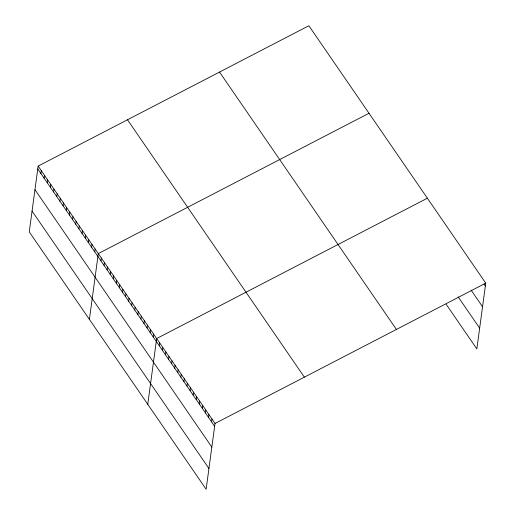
<?xml version="1.0" encoding="UTF-8"?>
<svg xmlns="http://www.w3.org/2000/svg" width="515" height="515" viewBox="0 0 515 515"><rect width="100%" height="100%" fill="white"/><g stroke="black" fill="none" stroke-linecap="round" stroke-linejoin="round"><path stroke-width="0.77" d="M38.155 166.088L29.258 231.866L206.135 489.25L215.032 423.472L38.155 166.088L308.865 25.75L485.742 283.134L476.845 348.913L446.125 304.211M40.93 173.561L41.316 170.69M44.097 178.164L44.483 175.3M47.264 182.774L47.65 179.902M50.425 187.376L50.811 184.512M53.592 191.986L53.978 189.114M56.759 196.588L57.146 193.724M59.92 201.198L60.313 198.327M63.088 205.8L63.474 202.936M66.255 210.403L66.641 207.539M69.416 215.013L69.808 212.148M72.583 219.615L72.969 216.751M75.75 224.225L76.136 221.36M78.911 228.827L79.304 225.963M82.078 233.437L82.464 230.572M85.245 238.039L85.632 235.175M88.406 242.649L88.799 239.778M91.573 247.251L91.96 244.387M94.741 251.861L95.127 248.99M89.398 319.377L98.294 253.599L369.004 113.261M100.979 260.938L101.365 258.067M104.049 265.405L104.436 262.541M107.12 269.873L107.506 267.008M110.191 274.347L110.577 271.482M113.261 278.815L113.654 275.95M116.339 283.289L116.725 280.418M119.409 287.756L119.795 284.892M122.48 292.23L122.866 289.359M125.551 296.698L125.943 293.833M128.628 301.166L129.014 298.301M131.698 305.64L132.085 302.775M134.769 310.107L135.155 307.243M137.84 314.581L138.226 311.71M140.91 319.049L141.303 316.184M143.988 323.523L144.374 320.652M147.058 327.991L147.445 325.126M150.129 332.458L150.515 329.594M153.2 336.932L153.586 334.061M147.766 404.314L156.663 338.535L427.373 198.198M159.347 345.874L159.734 343.003M162.418 350.342L162.804 347.477M165.489 354.809L165.875 351.945M168.559 359.283L168.952 356.419M171.637 363.751L172.023 360.886M174.707 368.225L175.094 365.354M177.778 372.693L178.164 369.828M180.849 377.167L181.235 374.296M183.919 381.634L184.312 378.77M186.997 386.102L187.383 383.237M190.067 390.576L190.453 387.711M193.138 395.044L193.524 392.179M196.209 399.518L196.595 396.647M199.279 403.985L199.672 401.121M202.356 408.459L202.743 405.588M205.427 412.927L205.813 410.062M208.498 417.395L208.884 414.53M211.568 421.869L211.961 419.004M215.032 423.472L485.742 283.134M484.036 284.087L485.355 285.999M471.135 290.157L482.549 306.76M458.15 296.859L479.652 328.152M219.532 72.061L396.408 329.446M127.488 119.776L304.365 377.16M37.769 168.952L214.646 426.336M34.962 189.713L211.832 447.097M32.065 211.105L208.942 468.489"/></g></svg>
